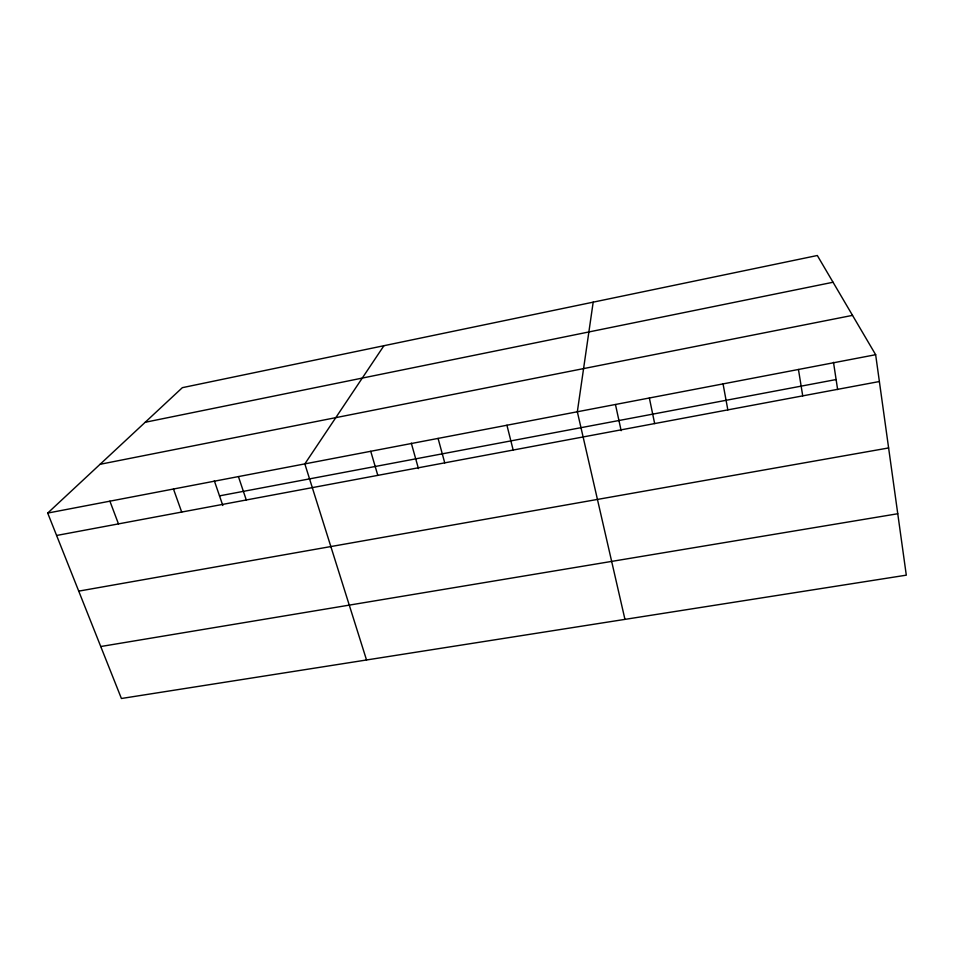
<?xml version="1.0" encoding="UTF-8"?>
<svg xmlns="http://www.w3.org/2000/svg" width="954" height="954" viewBox="0 0 954 954"><rect width="100%" height="100%" fill="white"/><g stroke="black" fill="none" stroke-linecap="round" stroke-linejoin="round"><path stroke-width="1.43" d="M593.185 302.156L577.337 411.77L624.953 619.373M383.925 345.718L304.839 463.894L366.527 659.977M47.7 513.073L182.345 387.67L817.316 255.505L875.653 354.709L906.3 575.167L121.408 698.495L47.7 513.073L875.653 354.709M145.199 422.276L833.045 282.253M100.075 464.3L852.518 315.369M219.503 495.865L836.109 379.549M56.608 535.468L879.373 381.528M78.729 591.134L888.615 447.951M100.742 646.526L897.762 513.741M109.901 501.172L118.475 523.901M173.473 489.02L181.689 512.071M214.34 480.816L222.819 505.501M238.428 476.595L246.287 499.979M370.736 451.29L377.808 475.378M411.293 443.121L418.448 468.605M438.077 438.411L444.743 462.857M506.932 425.234L513.169 450.049M615.473 404.556L621.161 430.695M649.364 397.997L654.659 423.576M723.049 383.902L727.842 409.886M798.45 369.472L802.731 395.874M833.498 362.329L837.636 389.578"/></g></svg>
